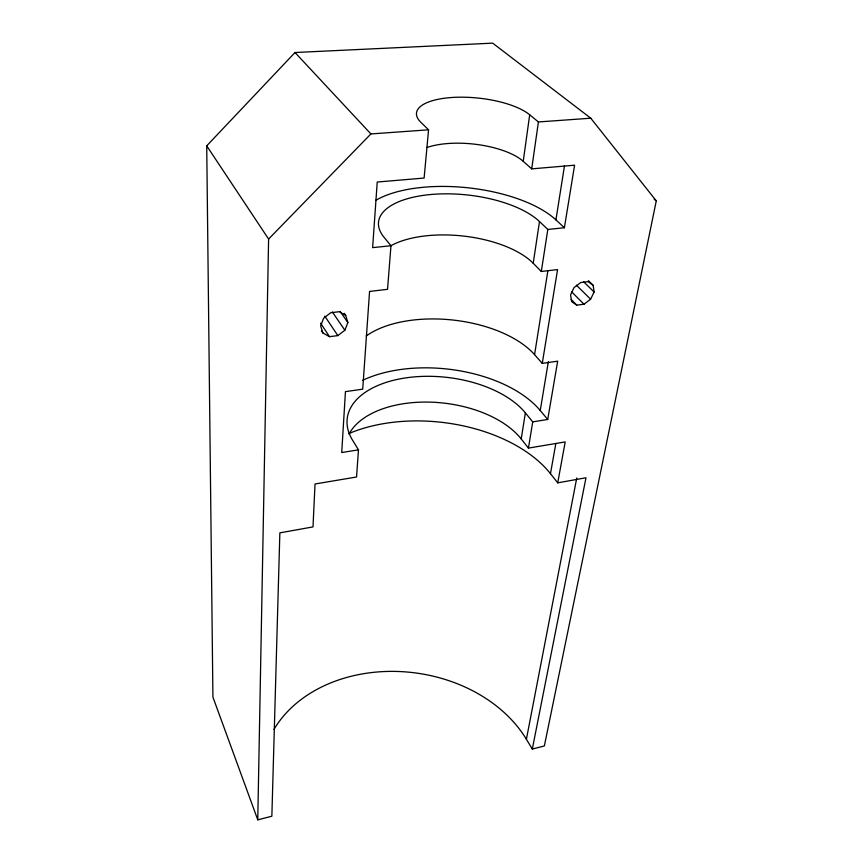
<?xml version="1.0" encoding="UTF-8"?>
<svg xmlns="http://www.w3.org/2000/svg" width="863" height="863" viewBox="0 0 863 863"><rect width="100%" height="100%" fill="white"/><g stroke="black" fill="none" stroke-linecap="round" stroke-linejoin="round"><path stroke-width="1.29" d="M532.309 749.062L585.988 477.757L557.725 482.849L565.2 441.921L528.447 448.102L532.719 421.878L525.362 412.87A94.347 52.244 6.4 0 0 404.423 378.091A94.347 52.244 6.4 0 0 352.503 440.098L358.469 449.85L356.559 477.002L315.027 483.981L312.999 526.905L279.86 532.87L271.856 816.215L257.767 819.85L268.598 239.051L206.721 145.847L295.017 52.514L492.687 43.15L590.767 118.209L656.279 200.874L544.348 745.966L532.309 749.062L526.398 739.278A139.838 108.63 7.5 0 0 398.889 671.511A139.838 108.63 7.5 0 0 273.97 729.44M426.948 147.519A58.662 22.632 6.1 0 1 523.237 161.316L531.705 168.868L574.585 165.211L564.391 227.735L547.822 229.45L539.494 221.532A85.405 36.462 6.2 0 0 429.289 194.66A85.405 36.462 6.2 0 0 384.024 237.26L390.971 245.739L387.53 289.332L369.569 291.424L362.719 389.159L345.437 391.64L341.726 452.536L358.469 449.85M590.767 118.209L538.415 121.953L529.688 114.779A59.968 21.327 6 0 0 451.673 97.508A59.968 21.327 6 0 0 420.853 122.309L428.566 129.817L424.121 178.048L377.228 182.039L372.633 247.638L390.971 245.739M523.237 161.316L529.688 114.779M531.705 168.868L538.415 121.953M532.719 421.878L547.714 419.461L557.681 361.166L542.266 363.377L557.563 269.59L541.306 271.478L533.215 263.269L539.494 221.532M541.306 271.478L547.822 229.45M528.447 448.102L521.22 438.965L525.362 412.87M542.266 363.377L534.575 354.671L547.886 270.637M564.391 227.735L555.923 219.871L564.499 165.718M547.714 419.461L540.238 410.518L548.339 361.748M557.725 482.849L550.475 473.69L555.848 443.463M526.398 739.278L576.754 477.973M321.446 330.756L322.924 333.01L329.493 336.678L337.854 335.61L344.855 330.238L347.865 322.568L345.718 315.491L344.186 313.291M593.151 285.275L588.048 281.64L580.734 282.525L574.035 287.606L570.562 294.909L571.619 301.608L576.754 305.146L584.003 304.218L590.616 299.202L594.111 291.985L593.151 285.275L588.372 280.648M268.598 239.051L370.907 133.938L428.566 129.817M345.718 315.491L339.181 311.716L330.723 312.74L323.625 318.188L320.658 325.955L322.924 333.01M654.176 199.191L656.279 200.874M583.615 281.769L594.111 291.985M576.398 285.189L590.616 299.202M571.791 291.996L584.003 304.218M571.166 299.483L576.754 305.146M295.017 52.514L370.907 133.938M340.195 311.5L347.865 322.568M332.363 311.942L344.855 330.238M324.801 316.128L337.854 335.61M320.594 323.172L329.493 336.678M257.767 819.85L212.924 697.099L206.721 145.847M348.728 433.647A132.395 79.256 6.6 0 1 550.475 473.69M375.685 200.41A104.455 44.628 6.2 0 1 468.221 187.821A104.455 44.628 6.2 0 1 555.923 219.871M366.203 336.02A97.39 50.216 6.3 0 1 453.161 320.065A97.39 50.216 6.3 0 1 534.575 354.671M390.637 245.869A83.614 37.983 6.2 0 1 533.215 263.269M362.589 380.356A111.586 61.823 6.4 0 1 540.238 410.518M349.127 433.906A92.988 53.075 6.5 0 1 430.367 402.136A92.988 53.075 6.5 0 1 521.22 438.965"/></g></svg>
